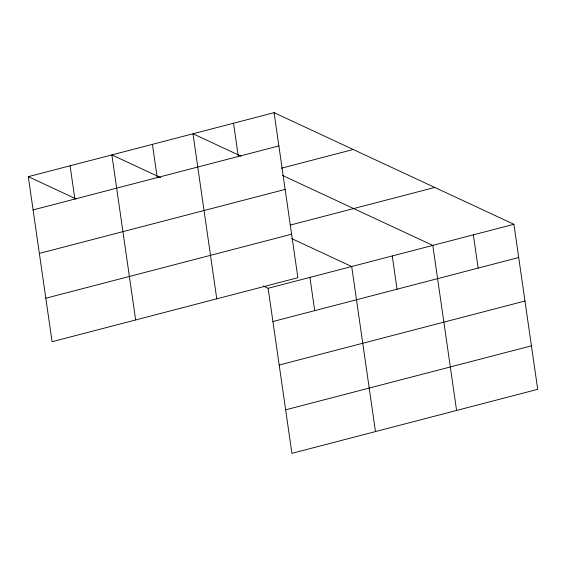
<?xml version="1.0" encoding="UTF-8"?>
<svg xmlns="http://www.w3.org/2000/svg" width="566" height="566" viewBox="0 0 566 566"><rect width="100%" height="100%" fill="white"/><g stroke="black" fill="none" stroke-linecap="round" stroke-linejoin="round"><path stroke-width="0.85" d="M274.085 112.669L297.872 277.715L52.086 341.715L28.3 176.67L274.085 112.669L513.914 224.285L537.7 389.33L291.915 453.331L268.128 288.285L263.332 286.049M33.09 209.915L278.875 145.908M281.415 168.201L353.234 149.502M39.358 253.405L285.144 189.405M290.294 225.07L434.773 187.452M45.818 298.225L291.603 234.218M268.128 288.285L513.914 224.285M272.918 321.523L518.704 257.523M279.187 365.02L524.972 301.02M285.646 409.834L531.432 345.833M240.946 156.117L192.978 133.788L216.764 298.834M282.512 175.46L432.806 245.403L456.592 410.449M160.631 177.604L111.87 154.914L135.649 319.96M291.738 238.619L351.698 266.522L375.477 431.568M28.3 176.67L76.269 198.991M473.36 234.84L478.15 268.079M392.252 255.959L397.042 289.205M309.913 277.404L314.703 310.642M233.532 123.232L238.321 156.471M152.424 144.351L157.214 177.59M70.085 165.796L74.875 199.034"/></g></svg>
